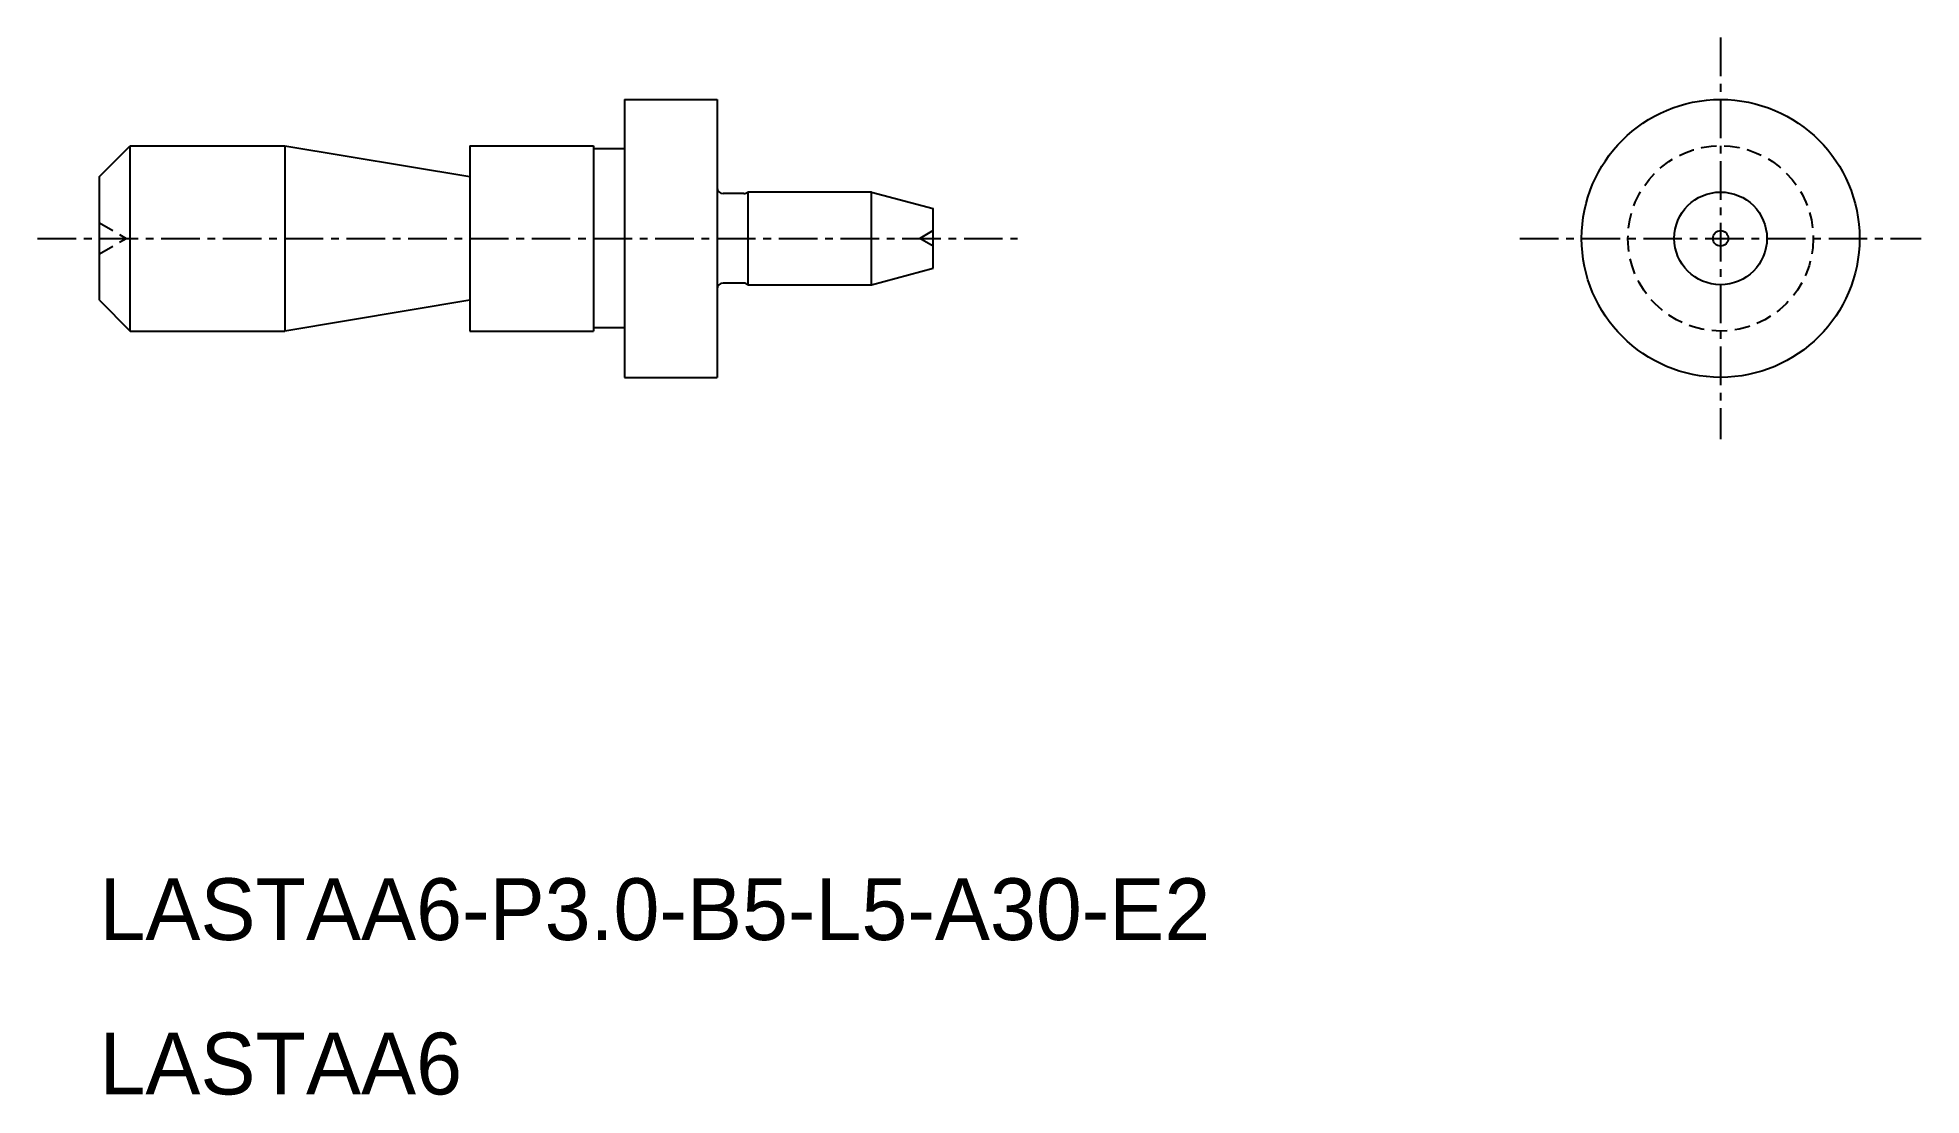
# Model space of a CAD drawing. Extents: x -1810.8 to -1749.8, y -588.3 to -554.1.
import ezdxf

# ---------------------------------------------------------------- set-up
doc = ezdxf.new("R2010")
doc.units = 0
doc.linetypes.add('CENTER', pattern=[2, 1.25, -0.25, 0.25, -0.25])
doc.linetypes.add('DASHED', pattern=[0.75, 0.5, -0.25])
doc.layers.get('0').update_dxf_attribs({"linetype": 'CONTINUOUS'})
doc.layers.add('CENTER', color=1, linetype='CENTER')

msp = doc.modelspace()

# ---------------------------------------------------------------- linework, layer by layer
at = {"color": 7, "linetype": 'CONTINUOUS'}
for p, q in [((-1791.812, -556.091), (-1791.812, -565.091)), ((-1791.812, -556.091), (-1788.812, -556.091)), ((-1788.812, -556.091), (-1788.812, -565.091)), ((-1808.812, -558.591), (-1807.812, -557.591)), ((-1807.812, -557.591), (-1802.812, -557.591)), ((-1802.812, -557.591), (-1796.812, -558.591)), ((-1802.812, -557.591), (-1802.812, -563.591)), ((-1796.812, -557.591), (-1792.812, -557.591)), ((-1796.812, -557.591), (-1796.812, -563.591)), ((-1792.812, -557.591), (-1792.812, -563.591)), ((-1791.812, -557.691), (-1792.812, -557.691)), ((-1808.812, -562.591), (-1808.812, -558.591)), ((-1787.944, -559.141), (-1788.612, -559.141)), ((-1787.812, -559.091), (-1787.812, -562.091)), ((-1783.812, -559.091), (-1787.812, -559.091)), ((-1783.812, -559.091), (-1781.812, -559.627)), ((-1783.812, -562.091), (-1783.812, -559.091)), ((-1781.812, -561.556), (-1781.812, -559.627)), ((-1783.812, -562.091), (-1781.812, -561.556)), ((-1787.944, -562.041), (-1788.612, -562.041)), ((-1787.812, -562.091), (-1783.812, -562.091)), ((-1808.812, -562.591), (-1807.812, -563.591)), ((-1796.812, -562.591), (-1802.812, -563.591)), ((-1807.812, -563.591), (-1802.812, -563.591)), ((-1796.812, -563.591), (-1792.812, -563.591)), ((-1791.812, -563.491), (-1792.812, -563.491)), ((-1791.812, -565.091), (-1788.812, -565.091))]:
    msp.add_line(p, q, dxfattribs=at)
at = {"color": 3, "linetype": 'DASHED'}
for p, q in [((-1808.812, -560.091), (-1807.946, -560.591)), ((-1781.812, -560.341), (-1782.245, -560.591)), ((-1808.812, -561.091), (-1807.946, -560.591)), ((-1781.812, -560.841), (-1782.245, -560.591))]:
    msp.add_line(p, q, dxfattribs=at)
at = {"color": 7, "linetype": 'CONTINUOUS'}
for radius in [4.5, 1.5, 0.25]:
    msp.add_circle((-1756.312, -560.591), radius, dxfattribs=at)
at = {"color": 3, "linetype": 'DASHED'}
msp.add_circle((-1756.312, -560.591), 3, dxfattribs=at)
at = {"color": 7, "linetype": 'CONTINUOUS'}
for centre, start, end in [((-1788.612, -558.941), 180, 270), ((-1787.944, -558.941), 270, 311.40962), ((-1788.612, -562.241), 90, 180), ((-1787.944, -562.241), 48.59038, 90)]:
    msp.add_arc(centre, 0.2, start, end, dxfattribs=at)
at = {"layer": 'CENTER', "color": 1, "linetype": 'CENTER'}
for p, q in [((-1756.312, -554.091), (-1756.312, -567.091)), ((-1810.812, -560.591), (-1779.077, -560.591)), ((-1762.812, -560.591), (-1749.812, -560.591))]:
    msp.add_line(p, q, dxfattribs=at)
at = {"layer": 'CENTER', "color": 7, "linetype": 'CONTINUOUS'}
msp.add_line((-1807.812, -563.591), (-1807.812, -557.591), dxfattribs=at)

# ---------------------------------------------------------------- texts
at = {"color": 7, "linetype": 'CONTINUOUS'}
for s, p in [('LASTAA6-P3.0-B5-L5-A30-E2', (-1808.812, -583.313)), ('LASTAA6', (-1808.812, -588.313))]:
    msp.add_text(s, height=2, dxfattribs=at).set_placement(p)

doc.saveas('drawing.dxf')
